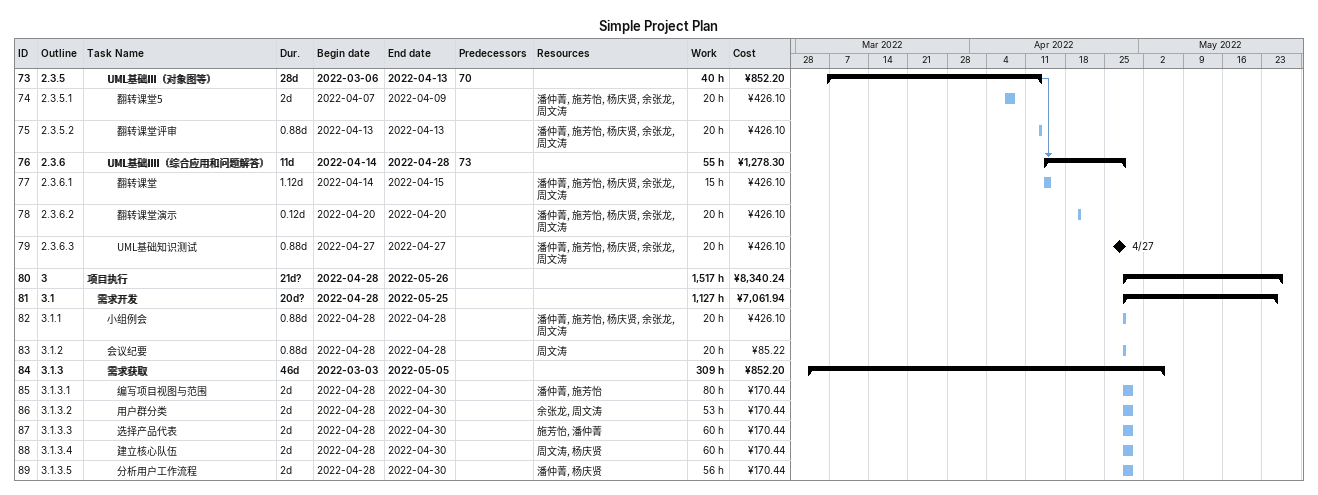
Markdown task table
Simple Project Plan

| ID | WBS | Task | Duration | Start | Finish | Predecessors | Resources | Work (h) | Cost (¥) |
|---|---|---|---|---|---|---|---|---|---|
| 73 | 2.3.5 | **UML基础III（对象图等）** | 28d | 2022-03-06 | 2022-04-13 | 70 |  | 40 | 852.20 |
| 74 | 2.3.5.1 | 翻转课堂5 | 2d | 2022-04-07 | 2022-04-09 |  | 潘仲菁, 施芳怡, 杨庆贤, 余张龙, 周文涛 | 20 | 426.10 |
| 75 | 2.3.5.2 | 翻转课堂评审 | 0.88d | 2022-04-13 | 2022-04-13 |  | 潘仲菁, 施芳怡, 杨庆贤, 余张龙, 周文涛 | 20 | 426.10 |
| 76 | 2.3.6 | **UML基础IIII（综合应用和问题解答）** | 11d | 2022-04-14 | 2022-04-28 | 73 |  | 55 | 1278.30 |
| 77 | 2.3.6.1 | 翻转课堂 | 1.12d | 2022-04-14 | 2022-04-15 |  | 潘仲菁, 施芳怡, 杨庆贤, 余张龙, 周文涛 | 15 | 426.10 |
| 78 | 2.3.6.2 | 翻转课堂演示 | 0.12d | 2022-04-20 | 2022-04-20 |  | 潘仲菁, 施芳怡, 杨庆贤, 余张龙, 周文涛 | 20 | 426.10 |
| 79 | 2.3.6.3 | UML基础知识测试 | 0.88d | 2022-04-27 | 2022-04-27 |  | 潘仲菁, 施芳怡, 杨庆贤, 余张龙, 周文涛 | 20 | 426.10 |
| 80 | 3 | **项目执行** | 21d? | 2022-04-28 | 2022-05-26 |  |  | 1517 | 8340.24 |
| 81 | 3.1 | **需求开发** | 20d? | 2022-04-28 | 2022-05-25 |  |  | 1127 | 7061.94 |
| 82 | 3.1.1 | 小组例会 | 0.88d | 2022-04-28 | 2022-04-28 |  | 潘仲菁, 施芳怡, 杨庆贤, 余张龙, 周文涛 | 20 | 426.10 |
| 83 | 3.1.2 | 会议纪要 | 0.88d | 2022-04-28 | 2022-04-28 |  | 周文涛 | 20 | 85.22 |
| 84 | 3.1.3 | **需求获取** | 46d | 2022-03-03 | 2022-05-05 |  |  | 309 | 852.20 |
| 85 | 3.1.3.1 | 编写项目视图与范围 | 2d | 2022-04-28 | 2022-04-30 |  | 潘仲菁, 施芳怡 | 80 | 170.44 |
| 86 | 3.1.3.2 | 用户群分类 | 2d | 2022-04-28 | 2022-04-30 |  | 余张龙, 周文涛 | 53 | 170.44 |
| 87 | 3.1.3.3 | 选择产品代表 | 2d | 2022-04-28 | 2022-04-30 |  | 施芳怡, 潘仲菁 | 60 | 170.44 |
| 88 | 3.1.3.4 | 建立核心队伍 | 2d | 2022-04-28 | 2022-04-30 |  | 周文涛, 杨庆贤 | 60 | 170.44 |
| 89 | 3.1.3.5 | 分析用户工作流程 | 2d | 2022-04-28 | 2022-04-30 |  | 潘仲菁, 杨庆贤 | 56 | 170.44 |
